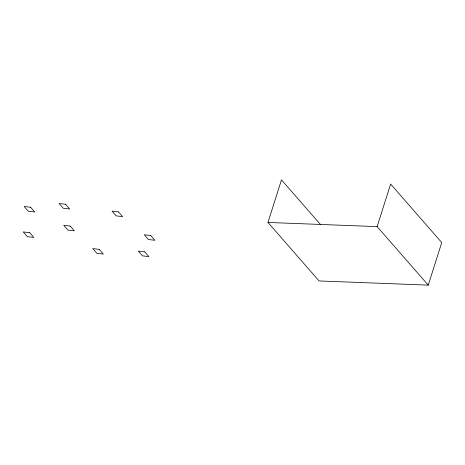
<?xml version="1.0" encoding="UTF-8"?>
<svg xmlns="http://www.w3.org/2000/svg" width="465" height="465" viewBox="0 0 465 465"><rect width="100%" height="100%" fill="white"/><g stroke="black" fill="none" stroke-linecap="round" stroke-linejoin="round"><path stroke-width="0.7" d="M428.248 285.121L377.138 226.624L390.641 184.053L441.75 242.556L428.248 285.121L319.071 280.947L267.968 222.444L281.47 179.879L320.635 224.705M267.968 222.444L377.138 226.624M65.577 204.257L59.131 203.501L63.275 208.244L69.721 209L65.577 204.257M118.499 211.889L112.059 211.133L116.204 215.876L122.644 216.632L118.499 211.889M30.603 207.251L24.157 206.495L28.301 211.238L34.747 211.994L30.603 207.251M70.186 226.083L63.746 225.327L67.89 230.07L74.33 230.826L70.186 226.083M150.724 235.534L144.284 234.779L148.428 239.522L154.868 240.277L150.724 235.534M29.69 232.686L23.25 231.93L27.394 236.673L33.835 237.429L29.69 232.686M144.749 251.861L138.308 251.106L142.453 255.849L148.893 256.604L144.749 251.861M99.19 249.35L92.744 248.595L96.889 253.338L103.335 254.093L99.19 249.35"/></g></svg>
